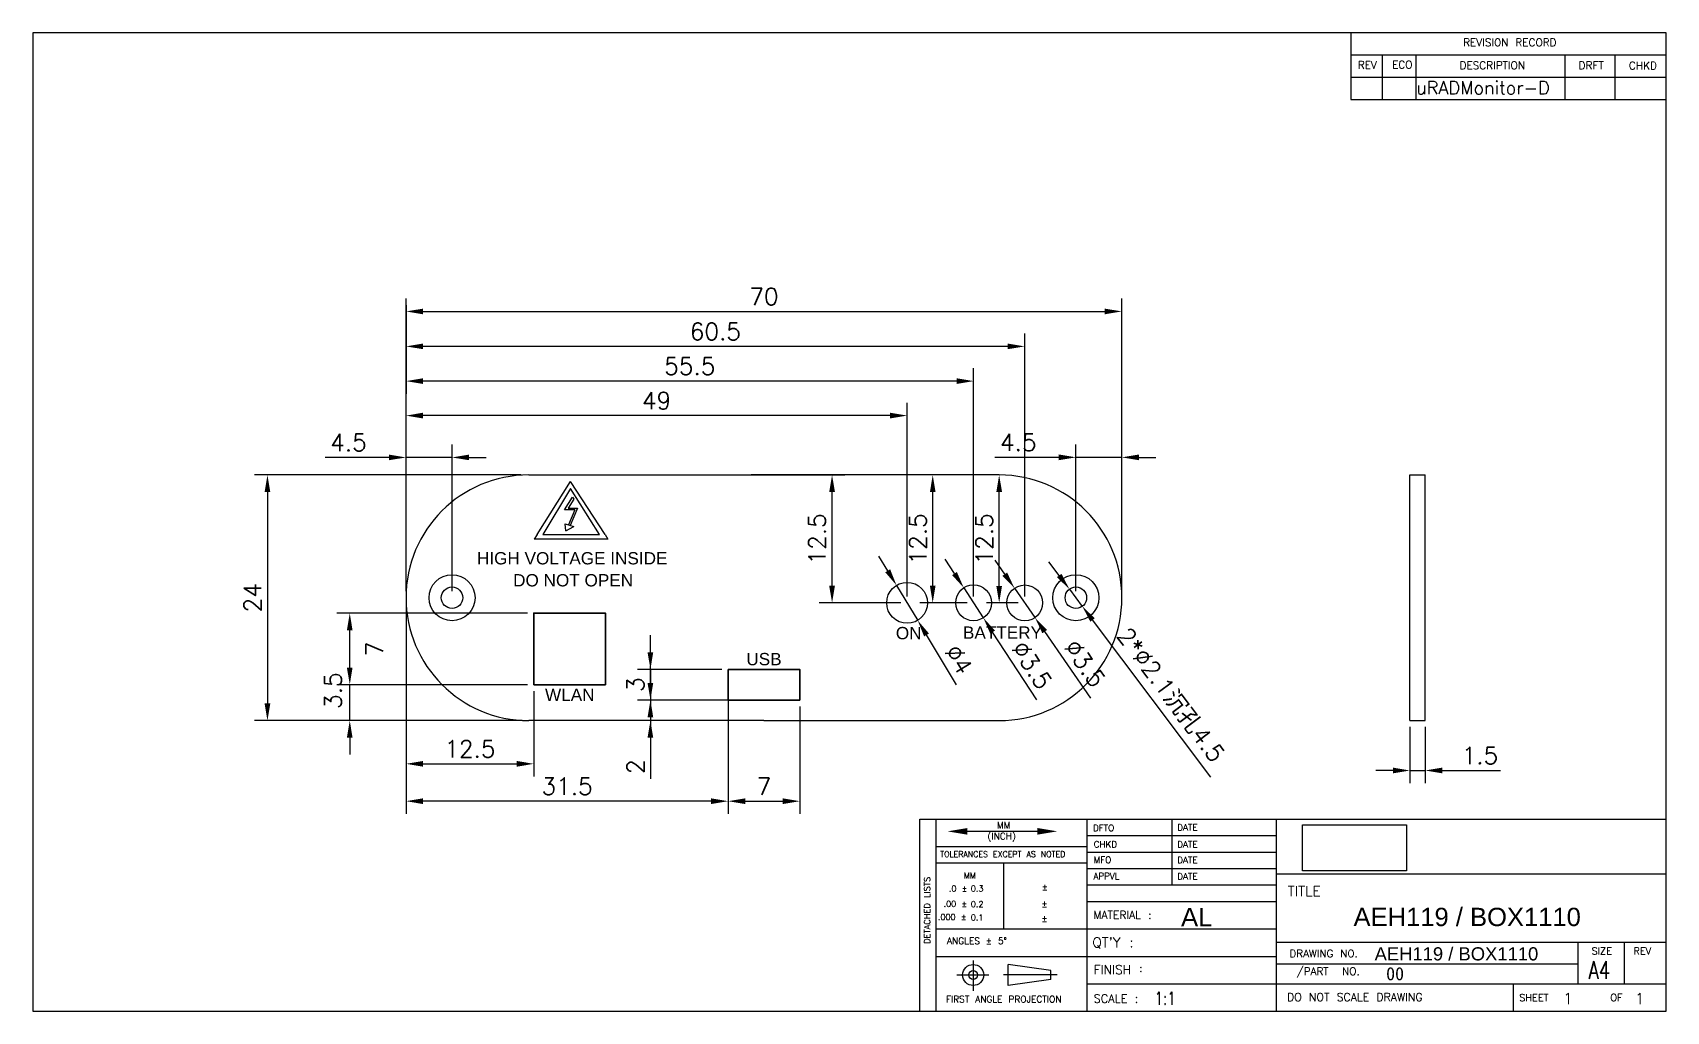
# Model space of a CAD drawing. Header units: millimetres. Extents: x 774 to 1116, y 920 to 1145.
# Drawn here: x 956.3 to 1116.1, y 920.2 to 1015.9 of the extents above; entities that cross this region are included whole.
import ezdxf
from ezdxf.enums import TextEntityAlignment as Align

# ---------------------------------------------------------------- set-up
doc = ezdxf.new("R2010")
doc.units = ezdxf.units.MM
for name, color, linetype, lineweight in [('CAXA0', 7, 'Continuous', 70), ('标注', 3, 'Continuous', 0), ('绘图', 7, 'Continuous', 35)]:
    doc.layers.add(name, color=color, linetype=linetype, lineweight=lineweight)
doc.styles.add('_YES', font='ROMANC.SHX', dxfattribs={"height": 1.5})
doc.styles.add('ADESK2', font='romans')
doc.styles.get("Standard").update_dxf_attribs({"font": 'txt.shx'})
doc.styles.add('样式 1', font='Arial.ttf')
doc.dimstyles.new('ISO-25', dxfattribs={"dimtxt": 2.5, "dimasz": 2, "dimexe": 1.25, "dimexo": 0.625, "dimtad": 1, "dimdsep": 46, "dimtxsty": 'Standard', "dimcen": 2.5, "dimclrt": 256, "dimadec": 0, "dimazin": 0, "dimtfac": 1, "dimtmove": 0, "dimatfit": 3, "dimfxl": 1, "dimarcsym": 0})
picture_1 = doc.add_image_def('image1.jpg', size_in_pixel=(1070, 473))

# ---------------------------------------------------------------- blocks, each defined once
blk = doc.blocks.new('*D24')
at = {"layer": 'Defpoints', "color": 0, "lineweight": 35, "transparency": 16777216}
for p in [(992.83, 974.36), (992.83, 962.15), (997.33, 960.65)]:
    blk.add_point(p, dxfattribs=at)
at = {"layer": '标注', "color": 0, "lineweight": -2, "transparency": 16777216}
for p, q in [((992.83, 962.78), (992.83, 975.61)), ((997.33, 961.28), (997.33, 975.61)), ((991.16, 974.36), (984.91, 974.36)), ((997.33, 974.36), (992.83, 974.36)), ((999, 974.36), (1000.66, 974.36))]:
    blk.add_line(p, q, dxfattribs=at)
at = {"layer": '标注', "color": 0, "lineweight": 35, "transparency": 16777216}
for points in [[(991.16, 974.64), (991.16, 974.09), (992.83, 974.36)], [(999, 974.64), (999, 974.09), (997.33, 974.36)]]:
    blk.add_solid(points, dxfattribs=at)
at = {"layer": '标注', "lineweight": 25, "transparency": 16777216, "insert": (987.2, 975.82), "char_height": 1.667, "attachment_point": 5}
blk.add_mtext('4.5', dxfattribs=at)
blk = doc.blocks.new('*D25')
at = {"layer": 'Defpoints', "color": 0, "lineweight": 35, "transparency": 16777216}
for p in [(1004.73, 972.65), (979.28, 948.65), (1004.73, 948.65)]:
    blk.add_point(p, dxfattribs=at)
at = {"layer": '标注', "color": 0, "lineweight": -2, "transparency": 16777216}
for p, q in [((1004.1, 972.65), (978.03, 972.65)), ((979.28, 970.98), (979.28, 950.32)), ((1004.1, 948.65), (978.03, 948.65))]:
    blk.add_line(p, q, dxfattribs=at)
at = {"layer": '标注', "color": 0, "lineweight": 35, "transparency": 16777216}
for points in [[(979, 970.98), (979.56, 970.98), (979.28, 972.65)], [(979, 950.32), (979.56, 950.32), (979.28, 948.65)]]:
    blk.add_solid(points, dxfattribs=at)
at = {"layer": '标注', "lineweight": 25, "transparency": 16777216, "insert": (977.82, 960.65), "char_height": 1.667, "attachment_point": 5, "rotation": 90}
blk.add_mtext('24', dxfattribs=at)
blk = doc.blocks.new('*D26')
at = {"layer": 'Defpoints', "color": 0, "lineweight": 35, "transparency": 16777216}
for p in [(1062.83, 988.63), (992.83, 960.65), (1062.83, 960.65)]:
    blk.add_point(p, dxfattribs=at)
at = {"layer": '标注', "color": 0, "lineweight": -2, "transparency": 16777216}
for p, q in [((992.83, 961.28), (992.83, 989.88)), ((1062.83, 961.28), (1062.83, 989.88)), ((994.5, 988.63), (1061.16, 988.63))]:
    blk.add_line(p, q, dxfattribs=at)
at = {"layer": '标注', "color": 0, "lineweight": 35, "transparency": 16777216}
for points in [[(994.5, 988.9), (994.5, 988.35), (992.83, 988.63)], [(1061.16, 988.9), (1061.16, 988.35), (1062.83, 988.63)]]:
    blk.add_solid(points, dxfattribs=at)
at = {"layer": '标注', "lineweight": 25, "transparency": 16777216, "insert": (1027.83, 990.08), "char_height": 1.667, "attachment_point": 5}
blk.add_mtext('70', dxfattribs=at)
blk = doc.blocks.new('*D27')
at = {"layer": 'Defpoints', "color": 0, "lineweight": 35, "transparency": 16777216}
for p in [(1057.7, 961.49), (1058.96, 959.81)]:
    blk.add_point(p, dxfattribs=at)
at = {"layer": '标注', "color": 0, "lineweight": -2, "transparency": 16777216}
for p, q in [((1056.7, 962.82), (1055.7, 964.15)), ((1057.7, 961.49), (1058.96, 959.81)), ((1071.51, 943.12), (1059.96, 958.48))]:
    blk.add_line(p, q, dxfattribs=at)
at = {"layer": '标注', "color": 0, "lineweight": 35, "transparency": 16777216}
for points in [[(1056.92, 962.99), (1056.47, 962.66), (1057.7, 961.49)], [(1060.18, 958.65), (1059.74, 958.31), (1058.96, 959.81)]]:
    blk.add_solid(points, dxfattribs=at)
at = {"layer": '标注', "lineweight": 25, "transparency": 16777216, "insert": (1067.55, 951.12), "char_height": 1.6667, "attachment_point": 5, "rotation": 306.9328}
blk.add_mtext('2*%%C2.1沉孔4.5', dxfattribs=at)
blk = doc.blocks.new('*D32')
at = {"layer": 'Defpoints', "color": 0, "lineweight": 35, "transparency": 16777216}
for p in [(1090.99, 948.65), (1092.49, 948.65), (1092.49, 943.77)]:
    blk.add_point(p, dxfattribs=at)
at = {"layer": '标注', "color": 0, "lineweight": -2, "transparency": 16777216}
for p, q in [((1090.99, 948.03), (1090.99, 942.52)), ((1092.49, 948.03), (1092.49, 942.52)), ((1089.33, 943.77), (1087.66, 943.77)), ((1090.99, 943.77), (1092.49, 943.77)), ((1094.16, 943.77), (1099.85, 943.77))]:
    blk.add_line(p, q, dxfattribs=at)
at = {"layer": '标注', "color": 0, "lineweight": 35, "transparency": 16777216}
for points in [[(1089.33, 944.05), (1089.33, 943.49), (1090.99, 943.77)], [(1094.16, 944.05), (1094.16, 943.49), (1092.49, 943.77)]]:
    blk.add_solid(points, dxfattribs=at)
at = {"layer": '标注', "lineweight": 25, "transparency": 16777216, "insert": (1097.84, 945.23), "char_height": 1.667, "attachment_point": 5}
blk.add_mtext('1.5', dxfattribs=at)
blk = doc.blocks.new('*D34')
at = {"layer": 'Defpoints', "color": 0, "lineweight": 35, "transparency": 16777216}
for p in [(1040.79, 961.86), (1042.86, 958.44)]:
    blk.add_point(p, dxfattribs=at)
at = {"layer": '标注', "color": 0, "lineweight": -2, "transparency": 16777216}
for p, q in [((1039.93, 963.29), (1039.07, 964.71)), ((1040.79, 961.86), (1042.86, 958.44)), ((1046.67, 952.14), (1043.73, 957.01))]:
    blk.add_line(p, q, dxfattribs=at)
at = {"layer": '标注', "color": 0, "lineweight": 35, "transparency": 16777216}
for points in [[(1040.17, 963.43), (1039.69, 963.14), (1040.79, 961.86)], [(1043.96, 957.16), (1043.49, 956.87), (1042.86, 958.44)]]:
    blk.add_solid(points, dxfattribs=at)
at = {"layer": '标注', "lineweight": 25, "transparency": 16777216, "insert": (1046.88, 954.62), "char_height": 1.667, "attachment_point": 5, "rotation": 301.1613}
blk.add_mtext('∅4', dxfattribs=at)
blk = doc.blocks.new('*D35')
at = {"layer": 'Defpoints', "color": 0, "lineweight": 35, "transparency": 16777216}
for p in [(1004.83, 972.65), (1034.49, 972.65), (1041.83, 960.15)]:
    blk.add_point(p, dxfattribs=at)
at = {"layer": '标注', "color": 0, "lineweight": -2, "transparency": 16777216}
for p, q in [((1005.45, 972.65), (1035.74, 972.65)), ((1034.49, 961.82), (1034.49, 970.98)), ((1041.2, 960.15), (1033.24, 960.15))]:
    blk.add_line(p, q, dxfattribs=at)
at = {"layer": '标注', "color": 0, "lineweight": 35, "transparency": 16777216}
for points in [[(1034.21, 970.98), (1034.77, 970.98), (1034.49, 972.65)], [(1034.21, 961.82), (1034.77, 961.82), (1034.49, 960.15)]]:
    blk.add_solid(points, dxfattribs=at)
at = {"layer": '标注', "lineweight": 25, "transparency": 16777216, "insert": (1033.03, 966.4), "char_height": 1.667, "attachment_point": 5, "rotation": 90}
blk.add_mtext('12.5', dxfattribs=at)
blk = doc.blocks.new('*D39')
at = {"layer": 'Defpoints', "color": 0, "lineweight": 35, "transparency": 16777216}
for p in [(1058.33, 974.37), (1058.33, 960.65), (1062.83, 961.28)]:
    blk.add_point(p, dxfattribs=at)
at = {"layer": '标注', "color": 0, "lineweight": -2, "transparency": 16777216}
for p, q in [((1058.33, 961.28), (1058.33, 975.62)), ((1062.83, 961.9), (1062.83, 975.62)), ((1056.66, 974.37), (1050.41, 974.37)), ((1062.83, 974.37), (1058.33, 974.37)), ((1064.5, 974.37), (1066.16, 974.37))]:
    blk.add_line(p, q, dxfattribs=at)
at = {"layer": '标注', "color": 0, "lineweight": 35, "transparency": 16777216}
for points in [[(1056.66, 974.65), (1056.66, 974.09), (1058.33, 974.37)], [(1064.5, 974.65), (1064.5, 974.09), (1062.83, 974.37)]]:
    blk.add_solid(points, dxfattribs=at)
at = {"layer": '标注', "lineweight": 35, "transparency": 16777216, "insert": (1052.7, 975.83), "char_height": 1.667, "attachment_point": 5}
blk.add_mtext('4.5', dxfattribs=at)
blk = doc.blocks.new('*D40')
at = {"layer": 'Defpoints', "color": 0, "lineweight": 35, "transparency": 16777216}
for p in [(987.33, 952.15), (1004.7, 952.15), (1004.83, 948.65)]:
    blk.add_point(p, dxfattribs=at)
at = {"layer": '标注', "color": 0, "lineweight": -2, "transparency": 16777216}
for p, q in [((987.33, 953.82), (987.33, 955.48)), ((1004.07, 952.15), (986.08, 952.15)), ((987.33, 948.65), (987.33, 952.15)), ((1004.2, 948.65), (986.08, 948.65)), ((987.33, 946.98), (987.33, 945.32))]:
    blk.add_line(p, q, dxfattribs=at)
at = {"layer": '标注', "color": 0, "lineweight": 35, "transparency": 16777216}
for points in [[(987.05, 953.82), (987.6, 953.82), (987.33, 952.15)], [(987.05, 946.98), (987.6, 946.98), (987.33, 948.65)]]:
    blk.add_solid(points, dxfattribs=at)
at = {"layer": '标注', "lineweight": 35, "transparency": 16777216, "insert": (985.69, 951.57), "char_height": 1.667, "attachment_point": 5, "rotation": 90}
blk.add_mtext('3.5', dxfattribs=at)
blk = doc.blocks.new('*D41')
at = {"layer": 'Defpoints', "color": 0, "lineweight": 35, "transparency": 16777216}
for p in [(987.33, 959.15), (1005.32, 959.15), (1005.32, 952.15)]:
    blk.add_point(p, dxfattribs=at)
at = {"layer": '标注', "color": 0, "lineweight": -2, "transparency": 16777216}
for p, q in [((1004.7, 959.15), (986.08, 959.15)), ((987.33, 953.82), (987.33, 957.48)), ((1004.7, 952.15), (986.08, 952.15))]:
    blk.add_line(p, q, dxfattribs=at)
at = {"layer": '标注', "color": 0, "lineweight": 35, "transparency": 16777216}
for points in [[(987.05, 957.48), (987.6, 957.48), (987.33, 959.15)], [(987.05, 953.82), (987.6, 953.82), (987.33, 952.15)]]:
    blk.add_solid(points, dxfattribs=at)
at = {"layer": '标注', "lineweight": 35, "transparency": 16777216, "insert": (989.75, 955.65), "char_height": 1.67, "attachment_point": 5, "rotation": 90}
blk.add_mtext('7', dxfattribs=at)
blk = doc.blocks.new('*D43')
at = {"layer": 'Defpoints', "color": 0, "lineweight": 35, "transparency": 16777216}
for p in [(992.83, 961.28), (1005.32, 952.15), (1005.32, 944.42)]:
    blk.add_point(p, dxfattribs=at)
at = {"layer": '标注', "color": 0, "lineweight": -2, "transparency": 16777216}
for p, q in [((992.83, 960.65), (992.83, 943.17)), ((1005.32, 951.53), (1005.32, 943.17)), ((994.5, 944.42), (1003.66, 944.42))]:
    blk.add_line(p, q, dxfattribs=at)
at = {"layer": '标注', "color": 0, "lineweight": 35, "transparency": 16777216}
for points in [[(994.5, 944.7), (994.5, 944.14), (992.83, 944.42)], [(1003.66, 944.7), (1003.66, 944.14), (1005.32, 944.42)]]:
    blk.add_solid(points, dxfattribs=at)
at = {"layer": '标注', "lineweight": 35, "transparency": 16777216, "insert": (999.08, 945.88), "char_height": 1.667, "attachment_point": 5}
blk.add_mtext('12.5', dxfattribs=at)
blk = doc.blocks.new('*D44')
at = {"layer": 'Defpoints', "color": 0, "lineweight": 35, "transparency": 16777216}
for p in [(1024.33, 950.65), (1031.33, 950.65), (1031.33, 940.77)]:
    blk.add_point(p, dxfattribs=at)
at = {"layer": '标注', "color": 0, "lineweight": -2, "transparency": 16777216}
for p, q in [((1024.33, 950.02), (1024.33, 939.52)), ((1031.33, 950.02), (1031.33, 939.52)), ((1026, 940.77), (1029.66, 940.77))]:
    blk.add_line(p, q, dxfattribs=at)
at = {"layer": '标注', "color": 0, "lineweight": 35, "transparency": 16777216}
for points in [[(1026, 941.05), (1026, 940.49), (1024.33, 940.77)], [(1029.66, 941.05), (1029.66, 940.49), (1031.33, 940.77)]]:
    blk.add_solid(points, dxfattribs=at)
at = {"layer": '标注', "lineweight": 35, "transparency": 16777216, "insert": (1027.83, 942.23), "char_height": 1.67, "attachment_point": 5}
blk.add_mtext('7', dxfattribs=at)
blk = doc.blocks.new('*D45')
at = {"layer": 'Defpoints', "color": 0, "lineweight": 35, "transparency": 16777216}
for p in [(992.83, 960.65), (1024.33, 953.65), (992.83, 940.77)]:
    blk.add_point(p, dxfattribs=at)
at = {"layer": '标注', "color": 0, "lineweight": -2, "transparency": 16777216}
for p, q in [((992.83, 960.03), (992.83, 939.52)), ((1024.33, 953.02), (1024.33, 939.52)), ((1022.66, 940.77), (994.5, 940.77))]:
    blk.add_line(p, q, dxfattribs=at)
at = {"layer": '标注', "color": 0, "lineweight": 35, "transparency": 16777216}
for points in [[(994.5, 941.05), (994.5, 940.49), (992.83, 940.77)], [(1022.66, 941.05), (1022.66, 940.49), (1024.33, 940.77)]]:
    blk.add_solid(points, dxfattribs=at)
at = {"layer": '标注', "lineweight": 35, "transparency": 16777216, "insert": (1008.58, 942.23), "char_height": 1.667, "attachment_point": 5}
blk.add_mtext('31.5', dxfattribs=at)
blk = doc.blocks.new('*D46')
at = {"layer": 'Defpoints', "color": 0, "lineweight": 35, "transparency": 16777216}
for p in [(1031.33, 950.65), (1016.73, 948.65), (1016.73, 948.65)]:
    blk.add_point(p, dxfattribs=at)
at = {"layer": '标注', "color": 0, "lineweight": -2, "transparency": 16777216}
for p, q in [((1016.73, 952.32), (1016.73, 953.98)), ((1030.7, 950.65), (1015.48, 950.65)), ((1016.73, 950.65), (1016.73, 948.65)), ((1016.1, 948.65), (1015.48, 948.65)), ((1016.73, 946.98), (1016.73, 942.96))]:
    blk.add_line(p, q, dxfattribs=at)
at = {"layer": '标注', "color": 0, "lineweight": 35, "transparency": 16777216}
for points in [[(1016.45, 952.32), (1017, 952.32), (1016.73, 950.65)], [(1016.45, 946.98), (1017, 946.98), (1016.73, 948.65)]]:
    blk.add_solid(points, dxfattribs=at)
at = {"layer": '标注', "lineweight": 35, "transparency": 16777216, "insert": (1015.27, 944.14), "char_height": 1.67, "attachment_point": 5, "rotation": 90}
blk.add_mtext('2', dxfattribs=at)
blk = doc.blocks.new('*D47')
at = {"layer": 'Defpoints', "color": 0, "lineweight": 35, "transparency": 16777216}
for p in [(1024.33, 953.65), (1016.73, 950.65), (1024.33, 950.65)]:
    blk.add_point(p, dxfattribs=at)
at = {"layer": '标注', "color": 0, "lineweight": -2, "transparency": 16777216}
for p, q in [((1016.73, 955.31), (1016.73, 956.98)), ((1023.7, 953.65), (1015.48, 953.65)), ((1016.73, 953.65), (1016.73, 950.65)), ((1023.7, 950.65), (1015.48, 950.65)), ((1016.73, 948.98), (1016.73, 947.32))]:
    blk.add_line(p, q, dxfattribs=at)
at = {"layer": '标注', "color": 0, "lineweight": 35, "transparency": 16777216}
for points in [[(1016.45, 955.31), (1017, 955.31), (1016.73, 953.65)], [(1016.45, 948.98), (1017, 948.98), (1016.73, 950.65)]]:
    blk.add_solid(points, dxfattribs=at)
at = {"layer": '标注', "lineweight": 35, "transparency": 16777216, "insert": (1015.27, 952.16), "char_height": 1.67, "attachment_point": 5, "rotation": 90}
blk.add_mtext('3', dxfattribs=at)
blk = doc.blocks.new('*D48')
at = {"layer": 'Defpoints', "color": 0, "lineweight": 35, "transparency": 16777216}
for p in [(992.83, 978.45), (992.83, 975.61), (1041.83, 960.15)]:
    blk.add_point(p, dxfattribs=at)
at = {"layer": '标注', "color": 0, "lineweight": -2, "transparency": 16777216}
for p, q in [((992.83, 976.24), (992.83, 979.7)), ((1041.83, 960.78), (1041.83, 979.7)), ((1040.16, 978.45), (994.5, 978.45))]:
    blk.add_line(p, q, dxfattribs=at)
at = {"layer": '标注', "color": 0, "lineweight": 35, "transparency": 16777216}
for points in [[(994.5, 978.73), (994.5, 978.17), (992.83, 978.45)], [(1040.16, 978.73), (1040.16, 978.17), (1041.83, 978.45)]]:
    blk.add_solid(points, dxfattribs=at)
at = {"layer": '标注', "lineweight": 35, "transparency": 16777216, "insert": (1017.33, 979.91), "char_height": 1.667, "attachment_point": 5}
blk.add_mtext('49', dxfattribs=at)
blk = doc.blocks.new('*D49')
at = {"layer": 'Defpoints', "color": 0, "lineweight": 35, "transparency": 16777216}
for p in [(1047.37, 961.62), (1049.28, 958.69)]:
    blk.add_point(p, dxfattribs=at)
at = {"layer": '标注', "color": 0, "lineweight": -2, "transparency": 16777216}
for p, q in [((1046.46, 963.02), (1045.55, 964.41)), ((1047.37, 961.62), (1049.28, 958.69)), ((1054.51, 950.66), (1050.19, 957.29))]:
    blk.add_line(p, q, dxfattribs=at)
at = {"layer": '标注', "color": 0, "lineweight": 35, "transparency": 16777216}
for points in [[(1046.69, 963.17), (1046.23, 962.86), (1047.37, 961.62)], [(1050.42, 957.44), (1049.96, 957.14), (1049.28, 958.69)]]:
    blk.add_solid(points, dxfattribs=at)
at = {"layer": '标注', "lineweight": 25, "transparency": 16777216, "insert": (1054.03, 954.07), "char_height": 1.667, "attachment_point": 5, "rotation": 303.0772}
blk.add_mtext('∅3.5', dxfattribs=at)
blk = doc.blocks.new('*D50')
at = {"layer": 'Defpoints', "color": 0, "lineweight": 35, "transparency": 16777216}
for p in [(1044.33, 972.65), (1050.2, 972.65), (1048.33, 960.15)]:
    blk.add_point(p, dxfattribs=at)
at = {"layer": '标注', "color": 0, "lineweight": -2, "transparency": 16777216}
for p, q in [((1049.58, 972.65), (1043.08, 972.65)), ((1044.33, 961.82), (1044.33, 970.98)), ((1047.7, 960.15), (1043.08, 960.15))]:
    blk.add_line(p, q, dxfattribs=at)
at = {"layer": '标注', "color": 0, "lineweight": 35, "transparency": 16777216}
for points in [[(1044.06, 970.98), (1044.61, 970.98), (1044.33, 972.65)], [(1044.06, 961.82), (1044.61, 961.82), (1044.33, 960.15)]]:
    blk.add_solid(points, dxfattribs=at)
at = {"layer": '标注', "lineweight": 35, "transparency": 16777216, "insert": (1042.88, 966.4), "char_height": 1.667, "attachment_point": 5, "rotation": 90}
blk.add_mtext('12.5', dxfattribs=at)
blk = doc.blocks.new('*D51')
at = {"layer": 'Defpoints', "color": 0, "lineweight": 35, "transparency": 16777216}
for p in [(992.83, 989.88), (992.83, 981.82), (1048.33, 960.15)]:
    blk.add_point(p, dxfattribs=at)
at = {"layer": '标注', "color": 0, "lineweight": -2, "transparency": 16777216}
for p, q in [((992.83, 989.25), (992.83, 980.57)), ((1048.33, 960.78), (1048.33, 983.07)), ((1046.66, 981.82), (994.5, 981.82))]:
    blk.add_line(p, q, dxfattribs=at)
at = {"layer": '标注', "color": 0, "lineweight": 35, "transparency": 16777216}
for points in [[(994.5, 982.1), (994.5, 981.54), (992.83, 981.82)], [(1046.66, 982.1), (1046.66, 981.54), (1048.33, 981.82)]]:
    blk.add_solid(points, dxfattribs=at)
at = {"layer": '标注', "lineweight": 35, "transparency": 16777216, "insert": (1020.58, 983.28), "char_height": 1.667, "attachment_point": 5}
blk.add_mtext('55.5', dxfattribs=at)
blk = doc.blocks.new('*D52')
at = {"layer": 'Defpoints', "color": 0, "lineweight": 35, "transparency": 16777216}
for p in [(1052.33, 961.58), (1054.33, 958.71)]:
    blk.add_point(p, dxfattribs=at)
at = {"layer": '标注', "color": 0, "lineweight": -2, "transparency": 16777216}
for p, q in [((1051.38, 962.95), (1050.43, 964.32)), ((1052.33, 961.58), (1054.33, 958.71)), ((1059.8, 950.84), (1055.28, 957.34))]:
    blk.add_line(p, q, dxfattribs=at)
at = {"layer": '标注', "color": 0, "lineweight": 35, "transparency": 16777216}
for points in [[(1051.61, 963.11), (1051.15, 962.79), (1052.33, 961.58)], [(1055.51, 957.5), (1055.05, 957.18), (1054.33, 958.71)]]:
    blk.add_solid(points, dxfattribs=at)
at = {"layer": '标注', "lineweight": 25, "transparency": 16777216, "insert": (1059.21, 954.24), "char_height": 1.667, "attachment_point": 5, "rotation": 304.8231}
blk.add_mtext('∅3.5', dxfattribs=at)
blk = doc.blocks.new('*D53')
at = {"layer": 'Defpoints', "color": 0, "lineweight": 35, "transparency": 16777216}
for p in [(992.83, 985.21), (992.83, 980.57), (1053.33, 960.15)]:
    blk.add_point(p, dxfattribs=at)
at = {"layer": '标注', "color": 0, "lineweight": -2, "transparency": 16777216}
for p, q in [((992.83, 981.2), (992.83, 986.46)), ((1053.33, 960.77), (1053.33, 986.46)), ((1051.66, 985.21), (994.5, 985.21))]:
    blk.add_line(p, q, dxfattribs=at)
at = {"layer": '标注', "color": 0, "lineweight": 35, "transparency": 16777216}
for points in [[(994.5, 985.49), (994.5, 984.94), (992.83, 985.21)], [(1051.66, 985.49), (1051.66, 984.94), (1053.33, 985.21)]]:
    blk.add_solid(points, dxfattribs=at)
at = {"layer": '标注', "lineweight": 35, "transparency": 16777216, "insert": (1023.08, 986.67), "char_height": 1.667, "attachment_point": 5}
blk.add_mtext('60.5', dxfattribs=at)
blk = doc.blocks.new('*D54')
at = {"layer": 'Defpoints', "color": 0, "lineweight": 35, "transparency": 16777216}
for p in [(1050.83, 972.65), (1050.83, 972.65), (1053.33, 960.15)]:
    blk.add_point(p, dxfattribs=at)
at = {"layer": '标注', "color": 0, "lineweight": -2, "transparency": 16777216}
for p, q in [((1050.2, 972.65), (1049.58, 972.65)), ((1050.83, 961.81), (1050.83, 970.98)), ((1052.7, 960.15), (1049.58, 960.15))]:
    blk.add_line(p, q, dxfattribs=at)
at = {"layer": '标注', "color": 0, "lineweight": 35, "transparency": 16777216}
for points in [[(1050.55, 970.98), (1051.11, 970.98), (1050.83, 972.65)], [(1050.55, 961.81), (1051.11, 961.81), (1050.83, 960.15)]]:
    blk.add_solid(points, dxfattribs=at)
at = {"layer": '标注', "lineweight": 35, "transparency": 16777216, "insert": (1049.37, 966.4), "char_height": 1.667, "attachment_point": 5, "rotation": 90}
blk.add_mtext('12.5', dxfattribs=at)

msp = doc.modelspace()

# ---------------------------------------------------------------- linework, layer by layer
at = {"lineweight": 25, "ltscale": 0.4}
for p, q in [((1005.665, 966.818), (1008.922, 972.016)), ((1008.923, 971.323), (1006.197, 966.818)), ((1012.287, 966.818), (1008.922, 972.016)), ((1011.754, 966.818), (1008.923, 971.323)), ((1008.319, 969.249), (1009.098, 970.485)), ((1009.252, 970.267), (1008.7, 969.419)), ((1009.098, 970.485), (1009.252, 970.267)), ((1009.353, 969.249), (1008.319, 969.249)), ((1008.7, 969.419), (1009.597, 969.419)), ((1009.353, 969.249), (1008.719, 967.767)), ((1009.597, 969.419), (1008.867, 967.702)), ((1006.197, 966.818), (1011.754, 966.818)), ((1008.382, 967.857), (1009.249, 967.626)), ((1008.465, 967.174), (1008.382, 967.857)), ((1008.465, 967.174), (1009.249, 967.626)), ((1012.287, 966.818), (1012.576, 966.372)), ((1012.576, 966.372), (1005.361, 966.372))]:
    msp.add_line(p, q, dxfattribs=at)
at = {"color": 2, "lineweight": 25, "ltscale": 0.4}
msp.add_line((1005.665, 966.818), (1005.361, 966.372), dxfattribs=at)
at = {"layer": 'CAXA0', "color": 0, "lineweight": 25}
for p, q in [((1116.065, 1015.867), (956.324, 1015.867)), ((956.324, 1015.867), (956.324, 920.237)), ((956.324, 1015.867), (956.324, 920.237)), ((956.324, 1015.867), (956.324, 920.237)), ((1085.2, 1015.867), (1085.2, 1009.345)), ((1116.065, 920.237), (1116.065, 1015.867)), ((1085.2, 1013.693), (1116.065, 1013.693)), ((1088.297, 1009.345), (1088.297, 1013.693)), ((1091.601, 1009.345), (1091.601, 1013.693)), ((1106.17, 1009.345), (1106.17, 1013.693)), ((1111.053, 1009.345), (1111.053, 1013.693)), ((1085.2, 1011.519), (1116.065, 1011.519)), ((1085.2, 1009.345), (1116.065, 1009.345)), ((1044.675, 920.237), (1044.675, 939.024)), ((1054.652, 937.823), (1047.659, 937.823)), ((1059.39, 939.024), (1059.39, 920.237)), ((1067.75, 932.583), (1067.75, 939.024)), ((1077.954, 920.237), (1077.954, 939.024)), ((1044.675, 936.34), (1059.39, 936.34)), ((1059.39, 937.414), (1077.954, 937.414)), ((1044.675, 934.73), (1059.39, 934.73)), ((1051.298, 928.289), (1051.298, 934.73)), ((1059.39, 935.803), (1077.954, 935.803)), ((1059.39, 934.193), (1077.954, 934.193)), ((1077.954, 933.656), (1116.065, 933.656)), ((1059.39, 932.583), (1077.954, 932.583)), ((1059.39, 930.972), (1077.954, 930.972)), ((1044.675, 928.289), (1077.954, 928.289)), ((1077.954, 927), (1116.065, 927)), ((1107.437, 922.921), (1107.437, 927)), ((1111.985, 922.921), (1111.985, 927)), ((1044.675, 925.605), (1077.954, 925.605)), ((1048.287, 925.214), (1048.287, 922.247)), ((1046.688, 923.787), (1049.828, 923.787)), ((1056.508, 923.787), (1051.256, 923.787)), ((1051.712, 922.76), (1051.712, 924.815)), ((1055.88, 924.216), (1051.712, 924.815)), ((1055.88, 923.359), (1051.712, 922.76)), ((1055.88, 923.359), (1055.88, 924.216)), ((1077.954, 924.863), (1107.437, 924.863)), ((1059.39, 922.921), (1077.954, 922.921)), ((1077.954, 922.921), (1116.065, 922.921)), ((1101.109, 920.237), (1101.109, 922.921)), ((956.324, 920.237), (1116.065, 920.237))]:
    msp.add_line(p, q, dxfattribs=at)
at = {"layer": 'CAXA0', "color": 0, "linetype": 'Continuous', "lineweight": 25}
for p, q in [((1043.065, 920.237), (1043.065, 939.024)), ((1043.065, 939.024), (1116.065, 939.024))]:
    msp.add_line(p, q, dxfattribs=at)
at = {"layer": 'CAXA0', "color": 0, "lineweight": 25}
for radius in [1.028, 0.428]:
    msp.add_circle((1048.287, 923.787), radius, dxfattribs=at)
for points in [[(1047.707, 937.501), (1047.707, 938.145), (1045.775, 937.823)], [(1054.576, 938.145), (1054.576, 937.501), (1056.508, 937.823)]]:
    msp.add_solid(points, dxfattribs=at)
at = {"layer": '标注', "color": 0, "lineweight": 35}
for points in [[(1005.325, 952.151), (1012.325, 952.151), (1012.325, 959.151), (1005.325, 959.151)], [(1024.329, 953.645), (1031.327, 953.645), (1031.327, 950.649), (1024.329, 950.649)]]:
    msp.add_lwpolyline(points, close=True, dxfattribs=at)
at = {"layer": '绘图', "lineweight": 25}
for p, q in [((1004.829, 972.651), (1027.829, 972.651)), ((1050.204, 972.651), (1026.579, 972.651)), ((1050.829, 972.651), (1027.829, 972.651)), ((1090.993, 972.651), (1092.493, 972.651)), ((1090.993, 948.651), (1090.993, 972.651)), ((1092.493, 948.651), (1092.493, 972.651)), ((1027.829, 948.651), (1004.829, 948.651)), ((1027.829, 948.651), (1050.829, 948.651)), ((1090.993, 948.651), (1092.493, 948.651))]:
    msp.add_line(p, q, dxfattribs=at)
for centre, radius in [((997.329, 960.651), 2.25), ((997.329, 960.651), 1.05), ((1041.829, 960.151), 2), ((1048.326, 960.154), 1.75), ((1053.329, 960.148), 1.75), ((1058.329, 960.651), 2.25), ((1058.329, 960.651), 1.05)]:
    msp.add_circle(centre, radius, dxfattribs=at)
for centre, start, end in [((1004.829, 960.651), 90, 270), ((1050.829, 960.651), 270, 90)]:
    msp.add_arc(centre, 12, start, end, dxfattribs=at)

# ---------------------------------------------------------------- texts
at = {"lineweight": 25, "ltscale": 0.4, "style": '样式 1'}
for s, p in [('HIGH VOLTAGE INSIDE', (1009.08, 963.908)), ('DO NOT OPEN', (1009.168, 961.758)), ('ON', (1041.983, 956.595)), ('BATTERY', (1051.155, 956.645)), ('USB', (1027.833, 954.054)), ('WLAN', (1008.843, 950.562))]:
    msp.add_text(s, height=1.2, dxfattribs=at).set_placement(p, align=Align.CENTER)
at = {"layer": 'CAXA0', "color": 0, "lineweight": 25}
for s, height, p in [('REVISION RECORD', 0.75147, (1096.191, 1014.537)), ('ECO', 0.7515, (1089.25, 1012.362)), ('DRFT', 0.7515, (1107.49, 1012.293)), ('CHKD', 0.7515, (1112.413, 1012.281)), ('(INCH)', 0.6441, (1049.681, 937.035)), ('MM', 0.6441, (1050.608, 938.108)), ('DFTO', 0.6261, (1060.007, 937.846)), ('CHKD', 0.6261, (1060.077, 936.242)), ('TOLERANCES EXCEPT AS NOTED', 0.55824, (1045.065, 935.314)), ('MFO', 0.6261, (1060.071, 934.723)), ('MM ', 0.5797, (1047.367, 933.219)), ('APPVL', 0.6261, (1060.043, 933.132)), ('.0 %%P ', 0.5797, (1045.905, 931.935)), ('0.3', 0.5797, (1048.053, 931.935)), (' %%P', 0.6441, (1054.407, 932.06)), ('TITLE', 0.9919, (1079.045, 931.476)), ('.000 %%P ', 0.5797, (1044.834, 929.162)), ('.00 %%P ', 0.5797, (1045.387, 930.446)), ('0.2', 0.5797, (1048.053, 930.422)), ('0.1', 0.5797, (1048.053, 929.115)), (' %%P', 0.6441, (1054.397, 930.406)), ('MATERIAL :', 0.771, (1060.039, 929.268)), (' %%P', 0.6441, (1054.379, 928.979)), ('ANGLES %%P 5%%d', 0.64412, (1045.722, 926.796)), ("QT'Y :", 0.9739, (1059.944, 926.48)), ('DRAWING NO.', 0.74347, (1079.213, 925.516)), ('FINISH', 0.8696, (1060.081, 923.872)), ('/PART  NO.', 0.7435, (1079.914, 923.781)), ('FIRST ANGLE PROJECTION', 0.64412, (1045.618, 921.102)), ('SCALE :', 0.8116, (1060.064, 921.075)), ('DO NOT SCALE DRAWING', 0.7826, (1078.978, 921.234))]:
    msp.add_text(s, height=height, dxfattribs=at).set_placement(p)
for s, height, style, p in [('REV', 0.7515, 'ADESK2', (1085.896, 1012.348)), ('DESCRIPTION', 0.75147, 'ADESK2', (1095.842, 1012.304)), ('uRADMonitor-D', 1.26998, 'ADESK2', (1091.601, 1009.845)), ('DATE', 0.628, 'ADESK2', (1068.242, 937.89)), ('DATE', 0.628, 'ADESK2', (1068.242, 936.234)), ('DATE', 0.628, 'ADESK2', (1068.242, 934.701)), ('DATE', 0.628, 'ADESK2', (1068.242, 933.106)), ('SIZE', 0.6978, 'ADESK2', (1108.75, 925.775)), ('REV', 0.6978, 'ADESK2', (1112.85, 925.775)), (':', 0.671, '_YES', (1064.541, 924.11)), ('SHEET', 0.6978, 'ADESK2', (1101.676, 921.23)), ('OF', 0.6978, 'ADESK2', (1110.588, 921.234))]:
    msp.add_text(s, height=height, dxfattribs=dict(at, style=style)).set_placement(p)
msp.add_text('DETACHED LISTS', height=0.59044, rotation=90, dxfattribs=at).set_placement((1044.077, 926.827))
at = {"layer": 'CAXA0', "color": 0, "lineweight": 25, "width": 0.75}
msp.add_text('A4', height=1.7176, dxfattribs=at).set_placement((1108.475, 923.407))
at = {"layer": 'CAXA0', "color": 0, "lineweight": 25}
for s, insert, char_height, width, attachment_point in [('{\\fArial|b0|i0|c0|p34;AL}', (1070.145, 929.446), 1.78921, 39.01583, 5), ('{\\fArial|b0|i0|c0|p34;AEH119 / BOX1110}', (1096.593, 929.446), 1.78921, 39.01583, 5), ('{\\fArial|b0|i0|c0|p32;AEH119 / BOX1110}', (1087.54, 926.497), 1.28823, 38.50474, 1), ('{\\fSimSun|b0|i0|c134|p2;00}', (1088.666, 924.556), 1.28823, 38.50474, 1)]:
    msp.add_mtext(s, dxfattribs=dict(at, insert=insert, char_height=char_height, width=width, attachment_point=attachment_point))
at = {"layer": 'CAXA0', "color": 0, "lineweight": 25, "width": 0.75}
msp.add_attdef('1:1', (1066.029, 920.861), '', height=1.288, dxfattribs=at)
at = {"layer": 'CAXA0', "color": 0, "lineweight": 25}
for p, s in [((1105.979, 920.951), 'X'), ((1113.013, 920.951), 'Y')]:
    msp.add_attdef('1', p, s, height=1.074, dxfattribs=at)

# ---------------------------------------------------------------- dimensions: what is measured, and where the dimension line sits
at = {"layer": '标注', "lineweight": 25}
dim = msp.add_linear_dim(base=(1062.829, 988.625), p1=(992.829, 960.651), p2=(1062.829, 960.651), dimstyle='ISO-25', override={"dimtxt": 1.6667, "dimasz": 1.6667, "dimgap": 0.6245}, dxfattribs=at)
dim.commit()
dim.dimension.update_dxf_attribs({"geometry": '*D26', "text_midpoint": (1027.829, 988.625), "dimtype": 160})
at = {"layer": '标注', "lineweight": 35}
for base, p1, p2, picture, middle in [((992.829, 981.82), (1048.326, 960.154), (992.829, 989.875), '*D51', (1020.578, 983.278)), ((1031.327, 940.771), (1024.329, 950.649), (1031.327, 950.649), '*D44', (1027.828, 942.229))]:
    dim = msp.add_linear_dim(base=base, p1=p1, p2=p2, dimstyle='ISO-25', override={"dimtxt": 1.6667, "dimasz": 1.6667, "dimgap": 0.6245}, dxfattribs=at)
    dim.commit()
    dim.dimension.update_dxf_attribs({"geometry": picture, "text_midpoint": middle})
for base, p1, p2, picture, middle in [((992.829, 985.214), (1053.329, 960.148), (992.829, 980.57), '*D53', (1023.079, 985.214)), ((992.829, 978.45), (1041.829, 960.151), (992.829, 975.613), '*D48', (1017.329, 978.45)), ((1058.329, 974.368), (1062.829, 961.276), (1058.329, 960.651), '*D39', (1052.704, 974.368)), ((1005.325, 944.418), (992.829, 961.276), (1005.325, 952.151), '*D43', (999.077, 944.418)), ((992.829, 940.771), (1024.329, 953.645), (992.829, 960.651), '*D45', (1008.579, 940.771))]:
    dim = msp.add_linear_dim(base=base, p1=p1, p2=p2, dimstyle='ISO-25', override={"dimtxt": 1.6667, "dimasz": 1.6667, "dimgap": 0.6245}, dxfattribs=at)
    dim.commit()
    dim.dimension.update_dxf_attribs({"geometry": picture, "text_midpoint": middle, "dimtype": 160})
at = {"layer": '标注', "lineweight": 25}
for base, p1, p2, override, picture, middle in [((992.829, 974.363), (997.329, 960.651), (992.829, 962.151), {"dimtxt": 1.6667, "dimasz": 1.6667, "dimgap": 0.6245, "dimtoh": 1}, '*D24', (987.204, 975.821)), ((1092.493, 943.769), (1090.993, 948.651), (1092.493, 948.651), {"dimtxt": 1.6667, "dimasz": 1.6667, "dimgap": 0.6245}, '*D32', (1097.84, 945.227))]:
    dim = msp.add_linear_dim(base=base, p1=p1, p2=p2, dimstyle='ISO-25', override=override, dxfattribs=at)
    dim.commit()
    dim.dimension.update_dxf_attribs({"geometry": picture, "text_midpoint": middle})
dim = msp.add_linear_dim(base=(979.278, 948.651), p1=(1004.727, 972.651), p2=(1004.727, 948.651), angle=90, dimstyle='ISO-25', override={"dimtxt": 1.6667, "dimasz": 1.6667, "dimgap": 0.6245}, dxfattribs=at)
dim.commit()
dim.dimension.update_dxf_attribs({"geometry": '*D25', "text_midpoint": (977.82, 960.651)})
dim = msp.add_linear_dim(base=(1034.49, 972.651), p1=(1041.829, 960.151), p2=(1004.829, 972.651), angle=90, dimstyle='ISO-25', override={"dimtxt": 1.6667, "dimasz": 1.6667, "dimgap": 0.6245}, dxfattribs=at)
dim.commit()
dim.dimension.update_dxf_attribs({"geometry": '*D35', "text_midpoint": (1034.49, 966.401), "dimtype": 160})
at = {"layer": '标注', "lineweight": 35}
for base, p1, p2, picture, middle in [((1044.333, 972.651), (1048.326, 960.154), (1050.204, 972.651), '*D50', (1042.876, 966.402)), ((1050.829, 972.651), (1053.329, 960.148), (1050.829, 972.651), '*D54', (1049.371, 966.399)), ((1016.726, 948.651), (1031.327, 950.649), (1016.726, 948.651), '*D46', (1015.268, 944.137))]:
    dim = msp.add_linear_dim(base=base, p1=p1, p2=p2, angle=90, dimstyle='ISO-25', override={"dimtxt": 1.6667, "dimasz": 1.6667, "dimgap": 0.6245}, dxfattribs=at)
    dim.commit()
    dim.dimension.update_dxf_attribs({"geometry": picture, "text_midpoint": middle})
at = {"layer": '标注', "lineweight": 25}
for p1, p2, picture, middle in [((1040.794, 961.862), (1042.864, 958.439), '*D34', (1046.878, 954.618)), ((1047.371, 961.62), (1049.281, 958.687), '*D49', (1054.028, 954.071)), ((1052.329, 961.585), (1054.328, 958.711), '*D52', (1059.213, 954.242))]:
    dim = msp.add_diameter_dim_2p(p1=p1, p2=p2, dimstyle='ISO-25', override={"dimtxt": 1.6667, "dimasz": 1.6667, "dimgap": 0.6245}, dxfattribs=at)
    dim.commit()
    dim.dimension.update_dxf_attribs({"geometry": picture, "text_midpoint": middle})
dim = msp.add_diameter_dim_2p(p1=(1057.698, 961.49), p2=(1058.96, 959.812), text='2*%%C2.1沉孔4.5', dimstyle='ISO-25', override={"dimtxt": 1.6667, "dimasz": 1.6667, "dimgap": 0.6245}, dxfattribs=at)
dim.commit()
dim.dimension.update_dxf_attribs({"geometry": '*D27', "text_midpoint": (1067.554, 951.121)})
at = {"layer": '标注', "lineweight": 35}
for base, p1, p2, angle, picture, middle in [((987.326, 959.151), (1005.325, 952.151), (1005.325, 959.151), 270, '*D41', (989.753, 955.651)), ((1016.726, 950.649), (1024.329, 953.645), (1024.329, 950.649), 90, '*D47', (1015.268, 952.162)), ((987.326, 952.151), (1004.829, 948.651), (1004.7, 952.151), 270, '*D40', (985.687, 951.572))]:
    dim = msp.add_linear_dim(base=base, p1=p1, p2=p2, angle=angle, dimstyle='ISO-25', override={"dimtxt": 1.6667, "dimasz": 1.6667, "dimgap": 0.6245, "dimtmove": 2}, dxfattribs=at)
    dim.commit()
    dim.dimension.update_dxf_attribs({"geometry": picture, "text_midpoint": middle, "dimtype": 160})

# ---------------------------------------------------------------- pictures from other files: only their frames are drawn
at = {"layer": '绘图', "lineweight": 25}
image = msp.add_image(picture_1, insert=(1080.503, 933.964), size_in_units=(10.146, 4.485), dxfattribs=at)
image.dxf.flags = 7

doc.saveas('drawing.dxf')
